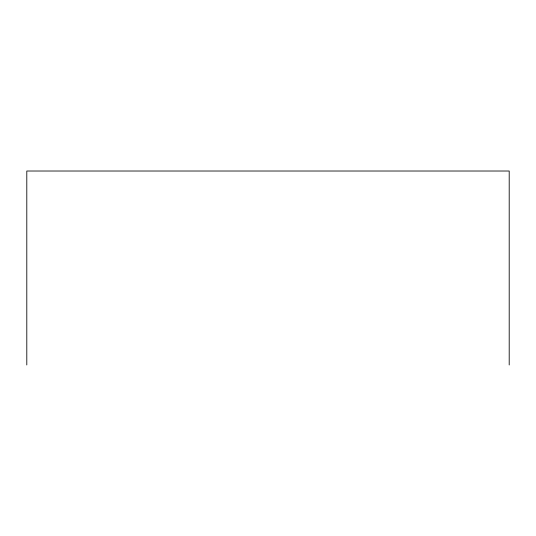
<?xml version="1.0" encoding="UTF-8"?>
<svg xmlns="http://www.w3.org/2000/svg" width="536" height="536" viewBox="0 0 536 536"><rect width="100%" height="100%" fill="white"/><g stroke="black" fill="none" stroke-linecap="round" stroke-linejoin="round"><path stroke-width="0.8" d="M509.2 364.983L509.2 171.018L26.8 171.018L26.8 364.983"/></g></svg>
